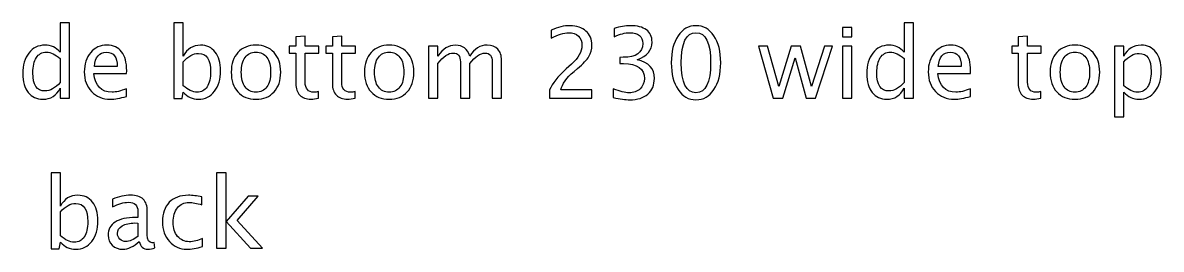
# Model space of a CAD drawing. Header units: centimetres. Extents: x -276 to 74, y -105 to 60.
# Drawn here: x 30.78 to 73.91, y -71.04 to -62.45 of the extents above; entities that cross this region are included whole.
import ezdxf

# ---------------------------------------------------------------- set-up
doc = ezdxf.new("R2010")
doc.units = ezdxf.units.CM
doc.header["$MEASUREMENT"] = 0
doc.layers.add('Layer 1', color=7, linetype='Continuous')

msp = doc.modelspace()

# ---------------------------------------------------------------- linework, layer by layer
at = {"layer": 'Layer 1'}
for points, knots in [([(32.19441, -65.30326), (32.19441, -65.30326), (32.19441, -64.9347), (32.19441, -64.9347), (32.19441, -64.9347), (32.04933, -65.21004), (31.83079, -65.34771), (31.53877, -65.34771), (31.53877, -65.34771), (31.30171, -65.34771), (31.11526, -65.2619), (30.97944, -65.08965), (30.97944, -65.08965), (30.84362, -64.91741), (30.77572, -64.68219), (30.77572, -64.38401), (30.77572, -64.38401), (30.77572, -64.05804), (30.85289, -63.79566), (31.00661, -63.59687), (31.00661, -63.59687), (31.16095, -63.3987), (31.36344, -63.2993), (31.61471, -63.2993), (31.61471, -63.2993), (31.84746, -63.2993), (32.04131, -63.3882), (32.19441, -63.56662), (32.19441, -63.56662), (32.19441, -63.56662), (32.19441, -62.44734), (32.19441, -62.44734), (32.19441, -62.44734), (32.19441, -62.44734), (32.55001, -62.44734), (32.55001, -62.44734), (32.55001, -62.44734), (32.55001, -62.44734), (32.55001, -65.30326), (32.55001, -65.30326), (32.55001, -65.30326), (32.55001, -65.30326), (32.19441, -65.30326), (32.19441, -65.30326)], [0, 0, 0, 0, 0.08333333, 0.08333333, 0.08333333, 0.08333333, 0.16666667, 0.16666667, 0.16666667, 0.16666667, 0.25, 0.25, 0.25, 0.25, 0.33333333, 0.33333333, 0.33333333, 0.33333333, 0.41666667, 0.41666667, 0.41666667, 0.41666667, 0.5, 0.5, 0.5, 0.5, 0.58333333, 0.58333333, 0.58333333, 0.58333333, 0.66666667, 0.66666667, 0.66666667, 0.66666667, 0.75, 0.75, 0.75, 0.75, 0.83333333, 0.83333333, 0.83333333, 0.83333333, 1, 1, 1, 1]), ([(36.49804, -65.32549), (36.49804, -65.32549), (36.49804, -62.44734), (36.49804, -62.44734), (36.49804, -62.44734), (36.49804, -62.44734), (36.85364, -62.44734), (36.85364, -62.44734), (36.85364, -62.44734), (36.85364, -62.44734), (36.85364, -63.71108), (36.85364, -63.71108), (36.85364, -63.71108), (36.99934, -63.43636), (37.2185, -63.2993), (37.51051, -63.2993), (37.51051, -63.2993), (37.74696, -63.2993), (37.93279, -63.38512), (38.06861, -63.55736), (38.06861, -63.55736), (38.20443, -63.72961), (38.27234, -63.96482), (38.27234, -64.26301), (38.27234, -64.26301), (38.27234, -64.58774), (38.19517, -64.85012), (38.04144, -65.04891), (38.04144, -65.04891), (37.88772, -65.24831), (37.68523, -65.34771), (37.43458, -65.34771), (37.43458, -65.34771), (37.20183, -65.34771), (37.00798, -65.25881), (36.85364, -65.08039), (36.85364, -65.08039), (36.85364, -65.08039), (36.81043, -65.32549), (36.81043, -65.32549), (36.81043, -65.32549), (36.81043, -65.32549), (36.49804, -65.32549), (36.49804, -65.32549)], [0, 0, 0, 0, 0.08333333, 0.08333333, 0.08333333, 0.08333333, 0.16666667, 0.16666667, 0.16666667, 0.16666667, 0.25, 0.25, 0.25, 0.25, 0.33333333, 0.33333333, 0.33333333, 0.33333333, 0.41666667, 0.41666667, 0.41666667, 0.41666667, 0.5, 0.5, 0.5, 0.5, 0.58333333, 0.58333333, 0.58333333, 0.58333333, 0.66666667, 0.66666667, 0.66666667, 0.66666667, 0.75, 0.75, 0.75, 0.75, 0.83333333, 0.83333333, 0.83333333, 0.83333333, 1, 1, 1, 1]), ([(64.16758, -65.30326), (64.16758, -65.30326), (64.16758, -64.9347), (64.16758, -64.9347), (64.16758, -64.9347), (64.0225, -65.21004), (63.80396, -65.34771), (63.51194, -65.34771), (63.51194, -65.34771), (63.27488, -65.34771), (63.08843, -65.2619), (62.95261, -65.08965), (62.95261, -65.08965), (62.81679, -64.91741), (62.74889, -64.68219), (62.74889, -64.38401), (62.74889, -64.38401), (62.74889, -64.05804), (62.82606, -63.79566), (62.97978, -63.59687), (62.97978, -63.59687), (63.13412, -63.3987), (63.33661, -63.2993), (63.58788, -63.2993), (63.58788, -63.2993), (63.82063, -63.2993), (64.01448, -63.3882), (64.16758, -63.56662), (64.16758, -63.56662), (64.16758, -63.56662), (64.16758, -62.44734), (64.16758, -62.44734), (64.16758, -62.44734), (64.16758, -62.44734), (64.52318, -62.44734), (64.52318, -62.44734), (64.52318, -62.44734), (64.52318, -62.44734), (64.52318, -65.30326), (64.52318, -65.30326), (64.52318, -65.30326), (64.52318, -65.30326), (64.16758, -65.30326), (64.16758, -65.30326)], [0, 0, 0, 0, 0.08333333, 0.08333333, 0.08333333, 0.08333333, 0.16666667, 0.16666667, 0.16666667, 0.16666667, 0.25, 0.25, 0.25, 0.25, 0.33333333, 0.33333333, 0.33333333, 0.33333333, 0.41666667, 0.41666667, 0.41666667, 0.41666667, 0.5, 0.5, 0.5, 0.5, 0.58333333, 0.58333333, 0.58333333, 0.58333333, 0.66666667, 0.66666667, 0.66666667, 0.66666667, 0.75, 0.75, 0.75, 0.75, 0.83333333, 0.83333333, 0.83333333, 0.83333333, 1, 1, 1, 1]), ([(41.98269, -65.30264), (41.8728, -65.33289), (41.77711, -65.34771), (41.69623, -65.34771), (41.69623, -65.34771), (41.51473, -65.34771), (41.37335, -65.29585), (41.27211, -65.19213), (41.27211, -65.19213), (41.17024, -65.08842), (41.11962, -64.94457), (41.11962, -64.75998), (41.11962, -64.75998), (41.11962, -64.75998), (41.11962, -63.60675), (41.11962, -63.60675), (41.11962, -63.60675), (41.11962, -63.60675), (40.87391, -63.60675), (40.87391, -63.60675), (40.87391, -63.60675), (40.87391, -63.60675), (40.87391, -63.34005), (40.87391, -63.34005), (40.87391, -63.34005), (40.87391, -63.34005), (41.11962, -63.34005), (41.11962, -63.34005), (41.11962, -63.34005), (41.11962, -63.34005), (41.11962, -62.98507), (41.11962, -62.98507), (41.11962, -62.98507), (41.11962, -62.98507), (41.47522, -62.95111), (41.47522, -62.95111), (41.47522, -62.95111), (41.47522, -62.95111), (41.47522, -63.34005), (41.47522, -63.34005), (41.47522, -63.34005), (41.47522, -63.34005), (41.9901, -63.34005), (41.9901, -63.34005), (41.9901, -63.34005), (41.9901, -63.34005), (41.9901, -63.60675), (41.9901, -63.60675), (41.9901, -63.60675), (41.9901, -63.60675), (41.47522, -63.60675), (41.47522, -63.60675), (41.47522, -63.60675), (41.47522, -63.60675), (41.47522, -64.69578), (41.47522, -64.69578), (41.47522, -64.69578), (41.47522, -64.9526), (41.58696, -65.08101), (41.80983, -65.08101), (41.80983, -65.08101), (41.85736, -65.08101), (41.91478, -65.07298), (41.98269, -65.05755), (41.98269, -65.05755), (41.98269, -65.05755), (41.98269, -65.30264), (41.98269, -65.30264)], [0, 0, 0, 0, 0.05555556, 0.05555556, 0.05555556, 0.05555556, 0.11111111, 0.11111111, 0.11111111, 0.11111111, 0.16666667, 0.16666667, 0.16666667, 0.16666667, 0.22222222, 0.22222222, 0.22222222, 0.22222222, 0.27777778, 0.27777778, 0.27777778, 0.27777778, 0.33333333, 0.33333333, 0.33333333, 0.33333333, 0.38888889, 0.38888889, 0.38888889, 0.38888889, 0.44444444, 0.44444444, 0.44444444, 0.44444444, 0.5, 0.5, 0.5, 0.5, 0.55555556, 0.55555556, 0.55555556, 0.55555556, 0.61111111, 0.61111111, 0.61111111, 0.61111111, 0.66666667, 0.66666667, 0.66666667, 0.66666667, 0.72222222, 0.72222222, 0.72222222, 0.72222222, 0.77777778, 0.77777778, 0.77777778, 0.77777778, 0.83333333, 0.83333333, 0.83333333, 0.83333333, 0.88888889, 0.88888889, 0.88888889, 0.88888889, 1, 1, 1, 1]), ([(43.36805, -65.30264), (43.25816, -65.33289), (43.16247, -65.34771), (43.08159, -65.34771), (43.08159, -65.34771), (42.90009, -65.34771), (42.75871, -65.29585), (42.65747, -65.19213), (42.65747, -65.19213), (42.5556, -65.08842), (42.50498, -64.94457), (42.50498, -64.75998), (42.50498, -64.75998), (42.50498, -64.75998), (42.50498, -63.60675), (42.50498, -63.60675), (42.50498, -63.60675), (42.50498, -63.60675), (42.25927, -63.60675), (42.25927, -63.60675), (42.25927, -63.60675), (42.25927, -63.60675), (42.25927, -63.34005), (42.25927, -63.34005), (42.25927, -63.34005), (42.25927, -63.34005), (42.50498, -63.34005), (42.50498, -63.34005), (42.50498, -63.34005), (42.50498, -63.34005), (42.50498, -62.98507), (42.50498, -62.98507), (42.50498, -62.98507), (42.50498, -62.98507), (42.86058, -62.95111), (42.86058, -62.95111), (42.86058, -62.95111), (42.86058, -62.95111), (42.86058, -63.34005), (42.86058, -63.34005), (42.86058, -63.34005), (42.86058, -63.34005), (43.37546, -63.34005), (43.37546, -63.34005), (43.37546, -63.34005), (43.37546, -63.34005), (43.37546, -63.60675), (43.37546, -63.60675), (43.37546, -63.60675), (43.37546, -63.60675), (42.86058, -63.60675), (42.86058, -63.60675), (42.86058, -63.60675), (42.86058, -63.60675), (42.86058, -64.69578), (42.86058, -64.69578), (42.86058, -64.69578), (42.86058, -64.9526), (42.97232, -65.08101), (43.19519, -65.08101), (43.19519, -65.08101), (43.24272, -65.08101), (43.30014, -65.07298), (43.36805, -65.05755), (43.36805, -65.05755), (43.36805, -65.05755), (43.36805, -65.30264), (43.36805, -65.30264)], [0, 0, 0, 0, 0.05555556, 0.05555556, 0.05555556, 0.05555556, 0.11111111, 0.11111111, 0.11111111, 0.11111111, 0.16666667, 0.16666667, 0.16666667, 0.16666667, 0.22222222, 0.22222222, 0.22222222, 0.22222222, 0.27777778, 0.27777778, 0.27777778, 0.27777778, 0.33333333, 0.33333333, 0.33333333, 0.33333333, 0.38888889, 0.38888889, 0.38888889, 0.38888889, 0.44444444, 0.44444444, 0.44444444, 0.44444444, 0.5, 0.5, 0.5, 0.5, 0.55555556, 0.55555556, 0.55555556, 0.55555556, 0.61111111, 0.61111111, 0.61111111, 0.61111111, 0.66666667, 0.66666667, 0.66666667, 0.66666667, 0.72222222, 0.72222222, 0.72222222, 0.72222222, 0.77777778, 0.77777778, 0.77777778, 0.77777778, 0.83333333, 0.83333333, 0.83333333, 0.83333333, 0.88888889, 0.88888889, 0.88888889, 0.88888889, 1, 1, 1, 1]), ([(50.73318, -65.30326), (50.73318, -65.30326), (50.73318, -64.99211), (50.73318, -64.99211), (50.73318, -64.99211), (50.83689, -64.74949), (51.04618, -64.48464), (51.36165, -64.1988), (51.36165, -64.1988), (51.36165, -64.1988), (51.56538, -64.01606), (51.56538, -64.01606), (51.56538, -64.01606), (51.82776, -63.77776), (51.95926, -63.54193), (51.95926, -63.30733), (51.95926, -63.30733), (51.95926, -63.15731), (51.91419, -63.04001), (51.82467, -62.9542), (51.82467, -62.9542), (51.73515, -62.86839), (51.61106, -62.82517), (51.45364, -62.82517), (51.45364, -62.82517), (51.26966, -62.82517), (51.05173, -62.89555), (50.79985, -63.03631), (50.79985, -63.03631), (50.79985, -63.03631), (50.79985, -62.72516), (50.79985, -62.72516), (50.79985, -62.72516), (51.03754, -62.61403), (51.27398, -62.55847), (51.50982, -62.55847), (51.50982, -62.55847), (51.76047, -62.55847), (51.96173, -62.62576), (52.1136, -62.76096), (52.1136, -62.76096), (52.26485, -62.89617), (52.34079, -63.0752), (52.34079, -63.29869), (52.34079, -63.29869), (52.34079, -63.4592), (52.30251, -63.60181), (52.22596, -63.7259), (52.22596, -63.7259), (52.14879, -63.85061), (52.00618, -64.00124), (51.79689, -64.17904), (51.79689, -64.17904), (51.79689, -64.17904), (51.65922, -64.29634), (51.65922, -64.29634), (51.65922, -64.29634), (51.37276, -64.53897), (51.20731, -64.77109), (51.16286, -64.99211), (51.16286, -64.99211), (51.16286, -64.99211), (52.32967, -64.99211), (52.32967, -64.99211), (52.32967, -64.99211), (52.32967, -64.99211), (52.32967, -65.30326), (52.32967, -65.30326), (52.32967, -65.30326), (52.32967, -65.30326), (50.73318, -65.30326), (50.73318, -65.30326)], [0, 0, 0, 0, 0.05263158, 0.05263158, 0.05263158, 0.05263158, 0.10526316, 0.10526316, 0.10526316, 0.10526316, 0.15789474, 0.15789474, 0.15789474, 0.15789474, 0.21052632, 0.21052632, 0.21052632, 0.21052632, 0.26315789, 0.26315789, 0.26315789, 0.26315789, 0.31578947, 0.31578947, 0.31578947, 0.31578947, 0.36842105, 0.36842105, 0.36842105, 0.36842105, 0.42105263, 0.42105263, 0.42105263, 0.42105263, 0.47368421, 0.47368421, 0.47368421, 0.47368421, 0.52631579, 0.52631579, 0.52631579, 0.52631579, 0.57894737, 0.57894737, 0.57894737, 0.57894737, 0.63157895, 0.63157895, 0.63157895, 0.63157895, 0.68421053, 0.68421053, 0.68421053, 0.68421053, 0.73684211, 0.73684211, 0.73684211, 0.73684211, 0.78947368, 0.78947368, 0.78947368, 0.78947368, 0.84210526, 0.84210526, 0.84210526, 0.84210526, 0.89473684, 0.89473684, 0.89473684, 0.89473684, 1, 1, 1, 1]), ([(53.14583, -65.28474), (53.14583, -65.28474), (53.14583, -64.95136), (53.14583, -64.95136), (53.14583, -64.95136), (53.40018, -65.05261), (53.59959, -65.10323), (53.7459, -65.10323), (53.7459, -65.10323), (53.91814, -65.10323), (54.05705, -65.05385), (54.16385, -64.95445), (54.16385, -64.95445), (54.27066, -64.85506), (54.32375, -64.72541), (54.32375, -64.56613), (54.32375, -64.56613), (54.32375, -64.1883), (54.06076, -63.99939), (53.53476, -63.99939), (53.53476, -63.99939), (53.53476, -63.99939), (53.394, -63.99939), (53.394, -63.99939), (53.394, -63.99939), (53.394, -63.99939), (53.394, -63.76047), (53.394, -63.76047), (53.394, -63.76047), (53.394, -63.76047), (53.51871, -63.75862), (53.51871, -63.75862), (53.51871, -63.75862), (54.01322, -63.75862), (54.26078, -63.58453), (54.26078, -63.23572), (54.26078, -63.23572), (54.26078, -62.96222), (54.09656, -62.82517), (53.76874, -62.82517), (53.76874, -62.82517), (53.5928, -62.82517), (53.39771, -62.87579), (53.18287, -62.97704), (53.18287, -62.97704), (53.18287, -62.97704), (53.18287, -62.66589), (53.18287, -62.66589), (53.18287, -62.66589), (53.39339, -62.59428), (53.5965, -62.55847), (53.79159, -62.55847), (53.79159, -62.55847), (54.05705, -62.55847), (54.2614, -62.61156), (54.40339, -62.71775), (54.40339, -62.71775), (54.54538, -62.82332), (54.61638, -62.97704), (54.61638, -63.1783), (54.61638, -63.1783), (54.61638, -63.49254), (54.43055, -63.71664), (54.05829, -63.84999), (54.05829, -63.84999), (54.48982, -63.95062), (54.70528, -64.18707), (54.70528, -64.56057), (54.70528, -64.56057), (54.70528, -64.81246), (54.62194, -65.01063), (54.45587, -65.15448), (54.45587, -65.15448), (54.2898, -65.29832), (54.06137, -65.36994), (53.77121, -65.36994), (53.77121, -65.36994), (53.60576, -65.36994), (53.39771, -65.34154), (53.14583, -65.28474)], [0, 0, 0, 0, 0.04761905, 0.04761905, 0.04761905, 0.04761905, 0.0952381, 0.0952381, 0.0952381, 0.0952381, 0.14285714, 0.14285714, 0.14285714, 0.14285714, 0.19047619, 0.19047619, 0.19047619, 0.19047619, 0.23809524, 0.23809524, 0.23809524, 0.23809524, 0.28571429, 0.28571429, 0.28571429, 0.28571429, 0.33333333, 0.33333333, 0.33333333, 0.33333333, 0.38095238, 0.38095238, 0.38095238, 0.38095238, 0.42857143, 0.42857143, 0.42857143, 0.42857143, 0.47619048, 0.47619048, 0.47619048, 0.47619048, 0.52380952, 0.52380952, 0.52380952, 0.52380952, 0.57142857, 0.57142857, 0.57142857, 0.57142857, 0.61904762, 0.61904762, 0.61904762, 0.61904762, 0.66666667, 0.66666667, 0.66666667, 0.66666667, 0.71428571, 0.71428571, 0.71428571, 0.71428571, 0.76190476, 0.76190476, 0.76190476, 0.76190476, 0.80952381, 0.80952381, 0.80952381, 0.80952381, 0.85714286, 0.85714286, 0.85714286, 0.85714286, 0.9047619, 0.9047619, 0.9047619, 0.9047619, 1, 1, 1, 1]), ([(56.28079, -65.36994), (55.99989, -65.36994), (55.77332, -65.24091), (55.60169, -64.98347), (55.60169, -64.98347), (55.42945, -64.72603), (55.34363, -64.38648), (55.34363, -63.9642), (55.34363, -63.9642), (55.34363, -63.54193), (55.42945, -63.20238), (55.60169, -62.94494), (55.60169, -62.94494), (55.77332, -62.6875), (55.99989, -62.55847), (56.28079, -62.55847), (56.28079, -62.55847), (56.56292, -62.55847), (56.78949, -62.68688), (56.96112, -62.9437), (56.96112, -62.9437), (57.13213, -63.20053), (57.21794, -63.54069), (57.21794, -63.9642), (57.21794, -63.9642), (57.21794, -64.38648), (57.13213, -64.72603), (56.96112, -64.98347), (56.96112, -64.98347), (56.78949, -65.24091), (56.56292, -65.36994), (56.28079, -65.36994)], [0, 0, 0, 0, 0.11111111, 0.11111111, 0.11111111, 0.11111111, 0.22222222, 0.22222222, 0.22222222, 0.22222222, 0.33333333, 0.33333333, 0.33333333, 0.33333333, 0.44444444, 0.44444444, 0.44444444, 0.44444444, 0.55555556, 0.55555556, 0.55555556, 0.55555556, 0.66666667, 0.66666667, 0.66666667, 0.66666667, 0.77777778, 0.77777778, 0.77777778, 0.77777778, 1, 1, 1, 1]), ([(56.28017, -65.10323), (56.6512, -65.10323), (56.83641, -64.72356), (56.83641, -63.9642), (56.83641, -63.9642), (56.83641, -63.20485), (56.6512, -62.82517), (56.28017, -62.82517), (56.28017, -62.82517), (55.91037, -62.82517), (55.72516, -63.20485), (55.72516, -63.9642), (55.72516, -63.9642), (55.72516, -64.72356), (55.91037, -65.10323), (56.28017, -65.10323)], [0, 0, 0, 0, 0.2, 0.2, 0.2, 0.2, 0.4, 0.4, 0.4, 0.4, 0.6, 0.6, 0.6, 0.6, 1, 1, 1, 1]), ([(61.83395, -62.98075), (61.83395, -62.98075), (61.83395, -62.62515), (61.83395, -62.62515), (61.83395, -62.62515), (61.83395, -62.62515), (62.18955, -62.62515), (62.18955, -62.62515), (62.18955, -62.62515), (62.18955, -62.62515), (62.18955, -62.98075), (62.18955, -62.98075), (62.18955, -62.98075), (62.18955, -62.98075), (61.83395, -62.98075), (61.83395, -62.98075)], [0, 0, 0, 0, 0.2, 0.2, 0.2, 0.2, 0.4, 0.4, 0.4, 0.4, 0.6, 0.6, 0.6, 0.6, 1, 1, 1, 1]), ([(69.3491, -65.30264), (69.23921, -65.33289), (69.14352, -65.34771), (69.06264, -65.34771), (69.06264, -65.34771), (68.88114, -65.34771), (68.73976, -65.29585), (68.63852, -65.19213), (68.63852, -65.19213), (68.53665, -65.08842), (68.48603, -64.94457), (68.48603, -64.75998), (68.48603, -64.75998), (68.48603, -64.75998), (68.48603, -63.60675), (68.48603, -63.60675), (68.48603, -63.60675), (68.48603, -63.60675), (68.24032, -63.60675), (68.24032, -63.60675), (68.24032, -63.60675), (68.24032, -63.60675), (68.24032, -63.34005), (68.24032, -63.34005), (68.24032, -63.34005), (68.24032, -63.34005), (68.48603, -63.34005), (68.48603, -63.34005), (68.48603, -63.34005), (68.48603, -63.34005), (68.48603, -62.98507), (68.48603, -62.98507), (68.48603, -62.98507), (68.48603, -62.98507), (68.84163, -62.95111), (68.84163, -62.95111), (68.84163, -62.95111), (68.84163, -62.95111), (68.84163, -63.34005), (68.84163, -63.34005), (68.84163, -63.34005), (68.84163, -63.34005), (69.35651, -63.34005), (69.35651, -63.34005), (69.35651, -63.34005), (69.35651, -63.34005), (69.35651, -63.60675), (69.35651, -63.60675), (69.35651, -63.60675), (69.35651, -63.60675), (68.84163, -63.60675), (68.84163, -63.60675), (68.84163, -63.60675), (68.84163, -63.60675), (68.84163, -64.69578), (68.84163, -64.69578), (68.84163, -64.69578), (68.84163, -64.9526), (68.95337, -65.08101), (69.17624, -65.08101), (69.17624, -65.08101), (69.22377, -65.08101), (69.28119, -65.07298), (69.3491, -65.05755), (69.3491, -65.05755), (69.3491, -65.05755), (69.3491, -65.30264), (69.3491, -65.30264)], [0, 0, 0, 0, 0.05555556, 0.05555556, 0.05555556, 0.05555556, 0.11111111, 0.11111111, 0.11111111, 0.11111111, 0.16666667, 0.16666667, 0.16666667, 0.16666667, 0.22222222, 0.22222222, 0.22222222, 0.22222222, 0.27777778, 0.27777778, 0.27777778, 0.27777778, 0.33333333, 0.33333333, 0.33333333, 0.33333333, 0.38888889, 0.38888889, 0.38888889, 0.38888889, 0.44444444, 0.44444444, 0.44444444, 0.44444444, 0.5, 0.5, 0.5, 0.5, 0.55555556, 0.55555556, 0.55555556, 0.55555556, 0.61111111, 0.61111111, 0.61111111, 0.61111111, 0.66666667, 0.66666667, 0.66666667, 0.66666667, 0.72222222, 0.72222222, 0.72222222, 0.72222222, 0.77777778, 0.77777778, 0.77777778, 0.77777778, 0.83333333, 0.83333333, 0.83333333, 0.83333333, 0.88888889, 0.88888889, 0.88888889, 0.88888889, 1, 1, 1, 1]), ([(34.70337, -65.24029), (34.46445, -65.3119), (34.26011, -65.34771), (34.08971, -65.34771), (34.08971, -65.34771), (33.79894, -65.34771), (33.56249, -65.2514), (33.38037, -65.0594), (33.38037, -65.0594), (33.19824, -64.8674), (33.10688, -64.61861), (33.10688, -64.31239), (33.10688, -64.31239), (33.10688, -64.01544), (33.18713, -63.77159), (33.34826, -63.58082), (33.34826, -63.58082), (33.50939, -63.39067), (33.71559, -63.2956), (33.96686, -63.2956), (33.96686, -63.2956), (34.20454, -63.2956), (34.38852, -63.38018), (34.51816, -63.54934), (34.51816, -63.54934), (34.64781, -63.71849), (34.71263, -63.95803), (34.71263, -64.26856), (34.71263, -64.26856), (34.71263, -64.26856), (34.71078, -64.37722), (34.71078, -64.37722), (34.71078, -64.37722), (34.71078, -64.37722), (33.46988, -64.37722), (33.46988, -64.37722), (33.46988, -64.37722), (33.52174, -64.84641), (33.75078, -65.08101), (34.15639, -65.08101), (34.15639, -65.08101), (34.30517, -65.08101), (34.4873, -65.03903), (34.70337, -64.95507), (34.70337, -64.95507), (34.70337, -64.95507), (34.70337, -65.24029), (34.70337, -65.24029)], [0, 0, 0, 0, 0.07692308, 0.07692308, 0.07692308, 0.07692308, 0.15384615, 0.15384615, 0.15384615, 0.15384615, 0.23076923, 0.23076923, 0.23076923, 0.23076923, 0.30769231, 0.30769231, 0.30769231, 0.30769231, 0.38461538, 0.38461538, 0.38461538, 0.38461538, 0.46153846, 0.46153846, 0.46153846, 0.46153846, 0.53846154, 0.53846154, 0.53846154, 0.53846154, 0.61538462, 0.61538462, 0.61538462, 0.61538462, 0.69230769, 0.69230769, 0.69230769, 0.69230769, 0.76923077, 0.76923077, 0.76923077, 0.76923077, 0.84615385, 0.84615385, 0.84615385, 0.84615385, 1, 1, 1, 1]), ([(39.61078, -65.34771), (39.32247, -65.34771), (39.09405, -65.25572), (38.92613, -65.07175), (38.92613, -65.07175), (38.75759, -64.88778), (38.67363, -64.63774), (38.67363, -64.32227), (38.67363, -64.32227), (38.67363, -64.00742), (38.75759, -63.758), (38.92613, -63.57465), (38.92613, -63.57465), (39.09405, -63.39129), (39.32247, -63.2993), (39.61078, -63.2993), (39.61078, -63.2993), (39.89909, -63.2993), (40.12751, -63.39129), (40.29543, -63.57465), (40.29543, -63.57465), (40.46397, -63.758), (40.54794, -64.00742), (40.54794, -64.32227), (40.54794, -64.32227), (40.54794, -64.63774), (40.46397, -64.88778), (40.29543, -65.07175), (40.29543, -65.07175), (40.12751, -65.25572), (39.89909, -65.34771), (39.61078, -65.34771)], [0, 0, 0, 0, 0.11111111, 0.11111111, 0.11111111, 0.11111111, 0.22222222, 0.22222222, 0.22222222, 0.22222222, 0.33333333, 0.33333333, 0.33333333, 0.33333333, 0.44444444, 0.44444444, 0.44444444, 0.44444444, 0.55555556, 0.55555556, 0.55555556, 0.55555556, 0.66666667, 0.66666667, 0.66666667, 0.66666667, 0.77777778, 0.77777778, 0.77777778, 0.77777778, 1, 1, 1, 1]), ([(44.6571, -65.34771), (44.36879, -65.34771), (44.14037, -65.25572), (43.97245, -65.07175), (43.97245, -65.07175), (43.80391, -64.88778), (43.71995, -64.63774), (43.71995, -64.32227), (43.71995, -64.32227), (43.71995, -64.00742), (43.80391, -63.758), (43.97245, -63.57465), (43.97245, -63.57465), (44.14037, -63.39129), (44.36879, -63.2993), (44.6571, -63.2993), (44.6571, -63.2993), (44.94541, -63.2993), (45.17383, -63.39129), (45.34175, -63.57465), (45.34175, -63.57465), (45.51029, -63.758), (45.59426, -64.00742), (45.59426, -64.32227), (45.59426, -64.32227), (45.59426, -64.63774), (45.51029, -64.88778), (45.34175, -65.07175), (45.34175, -65.07175), (45.17383, -65.25572), (44.94541, -65.34771), (44.6571, -65.34771)], [0, 0, 0, 0, 0.11111111, 0.11111111, 0.11111111, 0.11111111, 0.22222222, 0.22222222, 0.22222222, 0.22222222, 0.33333333, 0.33333333, 0.33333333, 0.33333333, 0.44444444, 0.44444444, 0.44444444, 0.44444444, 0.55555556, 0.55555556, 0.55555556, 0.55555556, 0.66666667, 0.66666667, 0.66666667, 0.66666667, 0.77777778, 0.77777778, 0.77777778, 0.77777778, 1, 1, 1, 1]), ([(46.15112, -65.30326), (46.15112, -65.30326), (46.15112, -63.34005), (46.15112, -63.34005), (46.15112, -63.34005), (46.15112, -63.34005), (46.50672, -63.34005), (46.50672, -63.34005), (46.50672, -63.34005), (46.50672, -63.34005), (46.50672, -63.71108), (46.50672, -63.71108), (46.50672, -63.71108), (46.6802, -63.43636), (46.90245, -63.2993), (47.17471, -63.2993), (47.17471, -63.2993), (47.43708, -63.2993), (47.6155, -63.43636), (47.71058, -63.71108), (47.71058, -63.71108), (47.87912, -63.43389), (48.0989, -63.2956), (48.36868, -63.2956), (48.36868, -63.2956), (48.54093, -63.2956), (48.67489, -63.34622), (48.77059, -63.44809), (48.77059, -63.44809), (48.86628, -63.54995), (48.91443, -63.69256), (48.91443, -63.87592), (48.91443, -63.87592), (48.91443, -63.87592), (48.91443, -65.30326), (48.91443, -65.30326), (48.91443, -65.30326), (48.91443, -65.30326), (48.55883, -65.30326), (48.55883, -65.30326), (48.55883, -65.30326), (48.55883, -65.30326), (48.55883, -63.93457), (48.55883, -63.93457), (48.55883, -63.93457), (48.55883, -63.71108), (48.46993, -63.59934), (48.29213, -63.59934), (48.29213, -63.59934), (48.10754, -63.59934), (47.91369, -63.72961), (47.71058, -63.99075), (47.71058, -63.99075), (47.71058, -63.99075), (47.71058, -65.30326), (47.71058, -65.30326), (47.71058, -65.30326), (47.71058, -65.30326), (47.35498, -65.30326), (47.35498, -65.30326), (47.35498, -65.30326), (47.35498, -65.30326), (47.35498, -63.93333), (47.35498, -63.93333), (47.35498, -63.93333), (47.35498, -63.708), (47.26484, -63.59564), (47.08395, -63.59564), (47.08395, -63.59564), (46.9043, -63.59564), (46.71168, -63.72652), (46.50672, -63.9889), (46.50672, -63.9889), (46.50672, -63.9889), (46.50672, -65.30326), (46.50672, -65.30326), (46.50672, -65.30326), (46.50672, -65.30326), (46.15112, -65.30326), (46.15112, -65.30326)], [0, 0, 0, 0, 0.04761905, 0.04761905, 0.04761905, 0.04761905, 0.0952381, 0.0952381, 0.0952381, 0.0952381, 0.14285714, 0.14285714, 0.14285714, 0.14285714, 0.19047619, 0.19047619, 0.19047619, 0.19047619, 0.23809524, 0.23809524, 0.23809524, 0.23809524, 0.28571429, 0.28571429, 0.28571429, 0.28571429, 0.33333333, 0.33333333, 0.33333333, 0.33333333, 0.38095238, 0.38095238, 0.38095238, 0.38095238, 0.42857143, 0.42857143, 0.42857143, 0.42857143, 0.47619048, 0.47619048, 0.47619048, 0.47619048, 0.52380952, 0.52380952, 0.52380952, 0.52380952, 0.57142857, 0.57142857, 0.57142857, 0.57142857, 0.61904762, 0.61904762, 0.61904762, 0.61904762, 0.66666667, 0.66666667, 0.66666667, 0.66666667, 0.71428571, 0.71428571, 0.71428571, 0.71428571, 0.76190476, 0.76190476, 0.76190476, 0.76190476, 0.80952381, 0.80952381, 0.80952381, 0.80952381, 0.85714286, 0.85714286, 0.85714286, 0.85714286, 0.9047619, 0.9047619, 0.9047619, 0.9047619, 1, 1, 1, 1]), ([(59.20955, -65.30326), (59.20955, -65.30326), (58.64652, -63.34005), (58.64652, -63.34005), (58.64652, -63.34005), (58.64652, -63.34005), (58.99347, -63.34005), (58.99347, -63.34005), (58.99347, -63.34005), (58.99347, -63.34005), (59.42501, -64.86432), (59.42501, -64.86432), (59.42501, -64.86432), (59.42501, -64.86432), (59.8905, -63.34005), (59.8905, -63.34005), (59.8905, -63.34005), (59.8905, -63.34005), (60.2461, -63.34005), (60.2461, -63.34005), (60.2461, -63.34005), (60.2461, -63.34005), (60.65541, -64.86185), (60.65541, -64.86185), (60.65541, -64.86185), (60.65541, -64.86185), (61.15053, -63.34005), (61.15053, -63.34005), (61.15053, -63.34005), (61.15053, -63.34005), (61.45428, -63.34005), (61.45428, -63.34005), (61.45428, -63.34005), (61.45428, -63.34005), (60.81345, -65.30326), (60.81345, -65.30326), (60.81345, -65.30326), (60.81345, -65.30326), (60.45785, -65.30326), (60.45785, -65.30326), (60.45785, -65.30326), (60.45785, -65.30326), (60.03681, -63.7722), (60.03681, -63.7722), (60.03681, -63.7722), (60.03681, -63.7722), (59.56515, -65.30326), (59.56515, -65.30326), (59.56515, -65.30326), (59.56515, -65.30326), (59.20955, -65.30326), (59.20955, -65.30326)], [0, 0, 0, 0, 0.07142857, 0.07142857, 0.07142857, 0.07142857, 0.14285714, 0.14285714, 0.14285714, 0.14285714, 0.21428571, 0.21428571, 0.21428571, 0.21428571, 0.28571429, 0.28571429, 0.28571429, 0.28571429, 0.35714286, 0.35714286, 0.35714286, 0.35714286, 0.42857143, 0.42857143, 0.42857143, 0.42857143, 0.5, 0.5, 0.5, 0.5, 0.57142857, 0.57142857, 0.57142857, 0.57142857, 0.64285714, 0.64285714, 0.64285714, 0.64285714, 0.71428571, 0.71428571, 0.71428571, 0.71428571, 0.78571429, 0.78571429, 0.78571429, 0.78571429, 0.85714286, 0.85714286, 0.85714286, 0.85714286, 1, 1, 1, 1]), ([(61.83395, -65.30326), (61.83395, -65.30326), (61.83395, -63.34005), (61.83395, -63.34005), (61.83395, -63.34005), (61.83395, -63.34005), (62.18955, -63.34005), (62.18955, -63.34005), (62.18955, -63.34005), (62.18955, -63.34005), (62.18955, -65.30326), (62.18955, -65.30326), (62.18955, -65.30326), (62.18955, -65.30326), (61.83395, -65.30326), (61.83395, -65.30326)], [0, 0, 0, 0, 0.2, 0.2, 0.2, 0.2, 0.4, 0.4, 0.4, 0.4, 0.6, 0.6, 0.6, 0.6, 1, 1, 1, 1]), ([(66.67654, -65.24029), (66.43762, -65.3119), (66.23328, -65.34771), (66.06288, -65.34771), (66.06288, -65.34771), (65.77211, -65.34771), (65.53566, -65.2514), (65.35354, -65.0594), (65.35354, -65.0594), (65.17141, -64.8674), (65.08005, -64.61861), (65.08005, -64.31239), (65.08005, -64.31239), (65.08005, -64.01544), (65.1603, -63.77159), (65.32143, -63.58082), (65.32143, -63.58082), (65.48256, -63.39067), (65.68876, -63.2956), (65.94003, -63.2956), (65.94003, -63.2956), (66.17771, -63.2956), (66.36169, -63.38018), (66.49133, -63.54934), (66.49133, -63.54934), (66.62098, -63.71849), (66.6858, -63.95803), (66.6858, -64.26856), (66.6858, -64.26856), (66.6858, -64.26856), (66.68395, -64.37722), (66.68395, -64.37722), (66.68395, -64.37722), (66.68395, -64.37722), (65.44305, -64.37722), (65.44305, -64.37722), (65.44305, -64.37722), (65.49491, -64.84641), (65.72395, -65.08101), (66.12956, -65.08101), (66.12956, -65.08101), (66.27834, -65.08101), (66.46047, -65.03903), (66.67654, -64.95507), (66.67654, -64.95507), (66.67654, -64.95507), (66.67654, -65.24029), (66.67654, -65.24029)], [0, 0, 0, 0, 0.07692308, 0.07692308, 0.07692308, 0.07692308, 0.15384615, 0.15384615, 0.15384615, 0.15384615, 0.23076923, 0.23076923, 0.23076923, 0.23076923, 0.30769231, 0.30769231, 0.30769231, 0.30769231, 0.38461538, 0.38461538, 0.38461538, 0.38461538, 0.46153846, 0.46153846, 0.46153846, 0.46153846, 0.53846154, 0.53846154, 0.53846154, 0.53846154, 0.61538462, 0.61538462, 0.61538462, 0.61538462, 0.69230769, 0.69230769, 0.69230769, 0.69230769, 0.76923077, 0.76923077, 0.76923077, 0.76923077, 0.84615385, 0.84615385, 0.84615385, 0.84615385, 1, 1, 1, 1]), ([(70.63815, -65.34771), (70.34984, -65.34771), (70.12142, -65.25572), (69.9535, -65.07175), (69.9535, -65.07175), (69.78496, -64.88778), (69.701, -64.63774), (69.701, -64.32227), (69.701, -64.32227), (69.701, -64.00742), (69.78496, -63.758), (69.9535, -63.57465), (69.9535, -63.57465), (70.12142, -63.39129), (70.34984, -63.2993), (70.63815, -63.2993), (70.63815, -63.2993), (70.92646, -63.2993), (71.15488, -63.39129), (71.3228, -63.57465), (71.3228, -63.57465), (71.49134, -63.758), (71.57531, -64.00742), (71.57531, -64.32227), (71.57531, -64.32227), (71.57531, -64.63774), (71.49134, -64.88778), (71.3228, -65.07175), (71.3228, -65.07175), (71.15488, -65.25572), (70.92646, -65.34771), (70.63815, -65.34771)], [0, 0, 0, 0, 0.11111111, 0.11111111, 0.11111111, 0.11111111, 0.22222222, 0.22222222, 0.22222222, 0.22222222, 0.33333333, 0.33333333, 0.33333333, 0.33333333, 0.44444444, 0.44444444, 0.44444444, 0.44444444, 0.55555556, 0.55555556, 0.55555556, 0.55555556, 0.66666667, 0.66666667, 0.66666667, 0.66666667, 0.77777778, 0.77777778, 0.77777778, 0.77777778, 1, 1, 1, 1]), ([(72.13217, -66.01816), (72.13217, -66.01816), (72.13217, -63.34005), (72.13217, -63.34005), (72.13217, -63.34005), (72.13217, -63.34005), (72.48777, -63.34005), (72.48777, -63.34005), (72.48777, -63.34005), (72.48777, -63.34005), (72.48777, -63.71108), (72.48777, -63.71108), (72.48777, -63.71108), (72.63347, -63.43636), (72.85263, -63.2993), (73.14464, -63.2993), (73.14464, -63.2993), (73.38109, -63.2993), (73.56692, -63.38512), (73.70274, -63.55736), (73.70274, -63.55736), (73.83856, -63.72961), (73.90647, -63.96482), (73.90647, -64.26301), (73.90647, -64.26301), (73.90647, -64.58774), (73.8293, -64.85012), (73.67557, -65.04891), (73.67557, -65.04891), (73.52185, -65.24831), (73.31936, -65.34771), (73.06871, -65.34771), (73.06871, -65.34771), (72.83596, -65.34771), (72.64211, -65.25881), (72.48777, -65.08039), (72.48777, -65.08039), (72.48777, -65.08039), (72.48777, -66.01816), (72.48777, -66.01816), (72.48777, -66.01816), (72.48777, -66.01816), (72.13217, -66.01816), (72.13217, -66.01816)], [0, 0, 0, 0, 0.08333333, 0.08333333, 0.08333333, 0.08333333, 0.16666667, 0.16666667, 0.16666667, 0.16666667, 0.25, 0.25, 0.25, 0.25, 0.33333333, 0.33333333, 0.33333333, 0.33333333, 0.41666667, 0.41666667, 0.41666667, 0.41666667, 0.5, 0.5, 0.5, 0.5, 0.58333333, 0.58333333, 0.58333333, 0.58333333, 0.66666667, 0.66666667, 0.66666667, 0.66666667, 0.75, 0.75, 0.75, 0.75, 0.83333333, 0.83333333, 0.83333333, 0.83333333, 1, 1, 1, 1]), ([(32.19441, -63.80986), (32.00982, -63.6475), (31.83511, -63.566), (31.66965, -63.566), (31.66965, -63.566), (31.50667, -63.566), (31.38073, -63.63391), (31.29121, -63.77035), (31.29121, -63.77035), (31.20169, -63.90617), (31.15724, -64.09879), (31.15724, -64.3482), (31.15724, -64.3482), (31.15724, -64.8069), (31.30912, -65.03656), (31.61347, -65.03656), (31.61347, -65.03656), (31.81103, -65.03656), (32.00488, -64.92852), (32.19441, -64.71306), (32.19441, -64.71306), (32.19441, -64.71306), (32.19441, -63.80986), (32.19441, -63.80986)], [0, 0, 0, 0, 0.14285714, 0.14285714, 0.14285714, 0.14285714, 0.28571429, 0.28571429, 0.28571429, 0.28571429, 0.42857143, 0.42857143, 0.42857143, 0.42857143, 0.57142857, 0.57142857, 0.57142857, 0.57142857, 0.71428571, 0.71428571, 0.71428571, 0.71428571, 1, 1, 1, 1]), ([(33.4884, -64.11052), (33.4884, -64.11052), (34.35518, -64.11052), (34.35518, -64.11052), (34.35518, -64.11052), (34.35518, -63.74504), (34.21874, -63.5623), (33.94649, -63.5623), (33.94649, -63.5623), (33.67238, -63.5623), (33.51989, -63.74504), (33.4884, -64.11052)], [0, 0, 0, 0, 0.25, 0.25, 0.25, 0.25, 0.5, 0.5, 0.5, 0.5, 1, 1, 1, 1]), ([(36.85364, -64.8353), (37.037, -64.9989), (37.21171, -65.08101), (37.37778, -65.08101), (37.37778, -65.08101), (37.54138, -65.08101), (37.66794, -65.01248), (37.75684, -64.87605), (37.75684, -64.87605), (37.84636, -64.73961), (37.89081, -64.54761), (37.89081, -64.29943), (37.89081, -64.29943), (37.89081, -63.84011), (37.73894, -63.61045), (37.4352, -63.61045), (37.4352, -63.61045), (37.2364, -63.61045), (37.04255, -63.71788), (36.85364, -63.93333), (36.85364, -63.93333), (36.85364, -63.93333), (36.85364, -64.8353), (36.85364, -64.8353)], [0, 0, 0, 0, 0.14285714, 0.14285714, 0.14285714, 0.14285714, 0.28571429, 0.28571429, 0.28571429, 0.28571429, 0.42857143, 0.42857143, 0.42857143, 0.42857143, 0.57142857, 0.57142857, 0.57142857, 0.57142857, 0.71428571, 0.71428571, 0.71428571, 0.71428571, 1, 1, 1, 1]), ([(39.61016, -65.08101), (39.78611, -65.08101), (39.92317, -65.01495), (40.02071, -64.88222), (40.02071, -64.88222), (40.11763, -64.7501), (40.16641, -64.56304), (40.16641, -64.32227), (40.16641, -64.32227), (40.16641, -64.08212), (40.11763, -63.89568), (40.02071, -63.76356), (40.02071, -63.76356), (39.92317, -63.63206), (39.78611, -63.566), (39.61016, -63.566), (39.61016, -63.566), (39.4336, -63.566), (39.29654, -63.63206), (39.20023, -63.76356), (39.20023, -63.76356), (39.10331, -63.89568), (39.05515, -64.08212), (39.05515, -64.32227), (39.05515, -64.32227), (39.05515, -64.56304), (39.10331, -64.7501), (39.20023, -64.88222), (39.20023, -64.88222), (39.29654, -65.01495), (39.4336, -65.08101), (39.61016, -65.08101)], [0, 0, 0, 0, 0.11111111, 0.11111111, 0.11111111, 0.11111111, 0.22222222, 0.22222222, 0.22222222, 0.22222222, 0.33333333, 0.33333333, 0.33333333, 0.33333333, 0.44444444, 0.44444444, 0.44444444, 0.44444444, 0.55555556, 0.55555556, 0.55555556, 0.55555556, 0.66666667, 0.66666667, 0.66666667, 0.66666667, 0.77777778, 0.77777778, 0.77777778, 0.77777778, 1, 1, 1, 1]), ([(44.65648, -65.08101), (44.83243, -65.08101), (44.96949, -65.01495), (45.06703, -64.88222), (45.06703, -64.88222), (45.16395, -64.7501), (45.21273, -64.56304), (45.21273, -64.32227), (45.21273, -64.32227), (45.21273, -64.08212), (45.16395, -63.89568), (45.06703, -63.76356), (45.06703, -63.76356), (44.96949, -63.63206), (44.83243, -63.566), (44.65648, -63.566), (44.65648, -63.566), (44.47992, -63.566), (44.34286, -63.63206), (44.24655, -63.76356), (44.24655, -63.76356), (44.14963, -63.89568), (44.10147, -64.08212), (44.10147, -64.32227), (44.10147, -64.32227), (44.10147, -64.56304), (44.14963, -64.7501), (44.24655, -64.88222), (44.24655, -64.88222), (44.34286, -65.01495), (44.47992, -65.08101), (44.65648, -65.08101)], [0, 0, 0, 0, 0.11111111, 0.11111111, 0.11111111, 0.11111111, 0.22222222, 0.22222222, 0.22222222, 0.22222222, 0.33333333, 0.33333333, 0.33333333, 0.33333333, 0.44444444, 0.44444444, 0.44444444, 0.44444444, 0.55555556, 0.55555556, 0.55555556, 0.55555556, 0.66666667, 0.66666667, 0.66666667, 0.66666667, 0.77777778, 0.77777778, 0.77777778, 0.77777778, 1, 1, 1, 1]), ([(64.16758, -63.80986), (63.98299, -63.6475), (63.80828, -63.566), (63.64282, -63.566), (63.64282, -63.566), (63.47984, -63.566), (63.3539, -63.63391), (63.26438, -63.77035), (63.26438, -63.77035), (63.17486, -63.90617), (63.13041, -64.09879), (63.13041, -64.3482), (63.13041, -64.3482), (63.13041, -64.8069), (63.28229, -65.03656), (63.58664, -65.03656), (63.58664, -65.03656), (63.7842, -65.03656), (63.97805, -64.92852), (64.16758, -64.71306), (64.16758, -64.71306), (64.16758, -64.71306), (64.16758, -63.80986), (64.16758, -63.80986)], [0, 0, 0, 0, 0.14285714, 0.14285714, 0.14285714, 0.14285714, 0.28571429, 0.28571429, 0.28571429, 0.28571429, 0.42857143, 0.42857143, 0.42857143, 0.42857143, 0.57142857, 0.57142857, 0.57142857, 0.57142857, 0.71428571, 0.71428571, 0.71428571, 0.71428571, 1, 1, 1, 1]), ([(65.46157, -64.11052), (65.46157, -64.11052), (66.32835, -64.11052), (66.32835, -64.11052), (66.32835, -64.11052), (66.32835, -63.74504), (66.19191, -63.5623), (65.91966, -63.5623), (65.91966, -63.5623), (65.64555, -63.5623), (65.49306, -63.74504), (65.46157, -64.11052)], [0, 0, 0, 0, 0.25, 0.25, 0.25, 0.25, 0.5, 0.5, 0.5, 0.5, 1, 1, 1, 1]), ([(70.63753, -65.08101), (70.81348, -65.08101), (70.95054, -65.01495), (71.04808, -64.88222), (71.04808, -64.88222), (71.145, -64.7501), (71.19378, -64.56304), (71.19378, -64.32227), (71.19378, -64.32227), (71.19378, -64.08212), (71.145, -63.89568), (71.04808, -63.76356), (71.04808, -63.76356), (70.95054, -63.63206), (70.81348, -63.566), (70.63753, -63.566), (70.63753, -63.566), (70.46097, -63.566), (70.32391, -63.63206), (70.2276, -63.76356), (70.2276, -63.76356), (70.13068, -63.89568), (70.08252, -64.08212), (70.08252, -64.32227), (70.08252, -64.32227), (70.08252, -64.56304), (70.13068, -64.7501), (70.2276, -64.88222), (70.2276, -64.88222), (70.32391, -65.01495), (70.46097, -65.08101), (70.63753, -65.08101)], [0, 0, 0, 0, 0.11111111, 0.11111111, 0.11111111, 0.11111111, 0.22222222, 0.22222222, 0.22222222, 0.22222222, 0.33333333, 0.33333333, 0.33333333, 0.33333333, 0.44444444, 0.44444444, 0.44444444, 0.44444444, 0.55555556, 0.55555556, 0.55555556, 0.55555556, 0.66666667, 0.66666667, 0.66666667, 0.66666667, 0.77777778, 0.77777778, 0.77777778, 0.77777778, 1, 1, 1, 1]), ([(72.48777, -64.8353), (72.67113, -64.9989), (72.84584, -65.08101), (73.01191, -65.08101), (73.01191, -65.08101), (73.17551, -65.08101), (73.30207, -65.01248), (73.39097, -64.87605), (73.39097, -64.87605), (73.48049, -64.73961), (73.52494, -64.54761), (73.52494, -64.29943), (73.52494, -64.29943), (73.52494, -63.84011), (73.37307, -63.61045), (73.06933, -63.61045), (73.06933, -63.61045), (72.87053, -63.61045), (72.67668, -63.71788), (72.48777, -63.93333), (72.48777, -63.93333), (72.48777, -63.93333), (72.48777, -64.8353), (72.48777, -64.8353)], [0, 0, 0, 0, 0.14285714, 0.14285714, 0.14285714, 0.14285714, 0.28571429, 0.28571429, 0.28571429, 0.28571429, 0.42857143, 0.42857143, 0.42857143, 0.42857143, 0.57142857, 0.57142857, 0.57142857, 0.57142857, 0.71428571, 0.71428571, 0.71428571, 0.71428571, 1, 1, 1, 1]), ([(31.84684, -71.01756), (31.84684, -71.01756), (31.84684, -68.13941), (31.84684, -68.13941), (31.84684, -68.13941), (31.84684, -68.13941), (32.20244, -68.13941), (32.20244, -68.13941), (32.20244, -68.13941), (32.20244, -68.13941), (32.20244, -69.40315), (32.20244, -69.40315), (32.20244, -69.40315), (32.34814, -69.12843), (32.5673, -68.99137), (32.85931, -68.99137), (32.85931, -68.99137), (33.09576, -68.99137), (33.28159, -69.07719), (33.41741, -69.24943), (33.41741, -69.24943), (33.55323, -69.42168), (33.62114, -69.65689), (33.62114, -69.95508), (33.62114, -69.95508), (33.62114, -70.27981), (33.54397, -70.54219), (33.39024, -70.74098), (33.39024, -70.74098), (33.23652, -70.94038), (33.03403, -71.03978), (32.78338, -71.03978), (32.78338, -71.03978), (32.55063, -71.03978), (32.35678, -70.95088), (32.20244, -70.77246), (32.20244, -70.77246), (32.20244, -70.77246), (32.15923, -71.01756), (32.15923, -71.01756), (32.15923, -71.01756), (32.15923, -71.01756), (31.84684, -71.01756), (31.84684, -71.01756)], [0, 0, 0, 0, 0.08333333, 0.08333333, 0.08333333, 0.08333333, 0.16666667, 0.16666667, 0.16666667, 0.16666667, 0.25, 0.25, 0.25, 0.25, 0.33333333, 0.33333333, 0.33333333, 0.33333333, 0.41666667, 0.41666667, 0.41666667, 0.41666667, 0.5, 0.5, 0.5, 0.5, 0.58333333, 0.58333333, 0.58333333, 0.58333333, 0.66666667, 0.66666667, 0.66666667, 0.66666667, 0.75, 0.75, 0.75, 0.75, 0.83333333, 0.83333333, 0.83333333, 0.83333333, 1, 1, 1, 1]), ([(38.12047, -70.99533), (38.12047, -70.99533), (38.12047, -68.13941), (38.12047, -68.13941), (38.12047, -68.13941), (38.12047, -68.13941), (38.47607, -68.13941), (38.47607, -68.13941), (38.47607, -68.13941), (38.47607, -68.13941), (38.47607, -69.98471), (38.47607, -69.98471), (38.47607, -69.98471), (38.47607, -69.98471), (39.30951, -69.03212), (39.30951, -69.03212), (39.30951, -69.03212), (39.30951, -69.03212), (39.69351, -69.03212), (39.69351, -69.03212), (39.69351, -69.03212), (39.69351, -69.03212), (38.89711, -69.94828), (38.89711, -69.94828), (38.89711, -69.94828), (38.89711, -69.94828), (39.8602, -70.99533), (39.8602, -70.99533), (39.8602, -70.99533), (39.8602, -70.99533), (39.40211, -70.99533), (39.40211, -70.99533), (39.40211, -70.99533), (39.40211, -70.99533), (38.47607, -69.98841), (38.47607, -69.98841), (38.47607, -69.98841), (38.47607, -69.98841), (38.47607, -70.99533), (38.47607, -70.99533), (38.47607, -70.99533), (38.47607, -70.99533), (38.12047, -70.99533), (38.12047, -70.99533)], [0, 0, 0, 0, 0.08333333, 0.08333333, 0.08333333, 0.08333333, 0.16666667, 0.16666667, 0.16666667, 0.16666667, 0.25, 0.25, 0.25, 0.25, 0.33333333, 0.33333333, 0.33333333, 0.33333333, 0.41666667, 0.41666667, 0.41666667, 0.41666667, 0.5, 0.5, 0.5, 0.5, 0.58333333, 0.58333333, 0.58333333, 0.58333333, 0.66666667, 0.66666667, 0.66666667, 0.66666667, 0.75, 0.75, 0.75, 0.75, 0.83333333, 0.83333333, 0.83333333, 0.83333333, 1, 1, 1, 1]), ([(35.18986, -70.7453), (34.97625, -70.94162), (34.77067, -71.03978), (34.57311, -71.03978), (34.57311, -71.03978), (34.41075, -71.03978), (34.27554, -70.98916), (34.16874, -70.88729), (34.16874, -70.88729), (34.06132, -70.78543), (34.00761, -70.65702), (34.00761, -70.50206), (34.00761, -70.50206), (34.00761, -70.28783), (34.09774, -70.123), (34.27801, -70.00817), (34.27801, -70.00817), (34.45828, -69.89334), (34.71696, -69.83592), (35.05404, -69.83592), (35.05404, -69.83592), (35.05404, -69.83592), (35.13738, -69.83592), (35.13738, -69.83592), (35.13738, -69.83592), (35.13738, -69.83592), (35.13738, -69.59948), (35.13738, -69.59948), (35.13738, -69.59948), (35.13738, -69.37167), (35.01885, -69.25807), (34.78116, -69.25807), (34.78116, -69.25807), (34.59719, -69.25807), (34.39593, -69.31611), (34.178, -69.43217), (34.178, -69.43217), (34.178, -69.43217), (34.178, -69.13954), (34.178, -69.13954), (34.178, -69.13954), (34.41754, -69.04076), (34.64349, -68.99137), (34.85525, -68.99137), (34.85525, -68.99137), (35.07317, -68.99137), (35.23431, -69.04076), (35.33741, -69.14016), (35.33741, -69.14016), (35.44112, -69.23955), (35.49298, -69.39266), (35.49298, -69.59948), (35.49298, -69.59948), (35.49298, -69.59948), (35.49298, -70.48662), (35.49298, -70.48662), (35.49298, -70.48662), (35.49298, -70.68974), (35.55533, -70.7916), (35.68066, -70.7916), (35.68066, -70.7916), (35.69609, -70.7916), (35.71894, -70.78913), (35.74919, -70.78419), (35.74919, -70.78419), (35.74919, -70.78419), (35.7745, -70.98175), (35.7745, -70.98175), (35.7745, -70.98175), (35.69362, -71.02064), (35.60472, -71.03978), (35.50718, -71.03978), (35.50718, -71.03978), (35.34111, -71.03978), (35.23554, -70.94162), (35.18986, -70.7453)], [0, 0, 0, 0, 0.05, 0.05, 0.05, 0.05, 0.1, 0.1, 0.1, 0.1, 0.15, 0.15, 0.15, 0.15, 0.2, 0.2, 0.2, 0.2, 0.25, 0.25, 0.25, 0.25, 0.3, 0.3, 0.3, 0.3, 0.35, 0.35, 0.35, 0.35, 0.4, 0.4, 0.4, 0.4, 0.45, 0.45, 0.45, 0.45, 0.5, 0.5, 0.5, 0.5, 0.55, 0.55, 0.55, 0.55, 0.6, 0.6, 0.6, 0.6, 0.65, 0.65, 0.65, 0.65, 0.7, 0.7, 0.7, 0.7, 0.75, 0.75, 0.75, 0.75, 0.8, 0.8, 0.8, 0.8, 0.85, 0.85, 0.85, 0.85, 0.9, 0.9, 0.9, 0.9, 1, 1, 1, 1]), ([(37.58645, -70.93606), (37.35618, -71.00521), (37.15739, -71.03978), (36.99008, -71.03978), (36.99008, -71.03978), (36.72462, -71.03978), (36.50484, -70.94162), (36.33012, -70.74592), (36.33012, -70.74592), (36.15541, -70.54959), (36.06775, -70.30203), (36.06775, -70.00385), (36.06775, -70.00385), (36.06775, -69.68529), (36.15418, -69.43649), (36.32704, -69.25869), (36.32704, -69.25869), (36.4999, -69.08027), (36.74129, -68.99137), (37.0512, -68.99137), (37.0512, -68.99137), (37.20369, -68.99137), (37.37532, -69.01236), (37.56423, -69.05434), (37.56423, -69.05434), (37.56423, -69.05434), (37.56423, -69.35438), (37.56423, -69.35438), (37.56423, -69.35438), (37.36359, -69.29512), (37.19999, -69.26548), (37.07404, -69.26548), (37.07404, -69.26548), (36.89131, -69.26548), (36.74499, -69.33401), (36.63572, -69.47045), (36.63572, -69.47045), (36.52644, -69.60688), (36.4715, -69.78901), (36.4715, -70.01619), (36.4715, -70.01619), (36.4715, -70.23659), (36.5283, -70.41439), (36.64127, -70.55083), (36.64127, -70.55083), (36.75425, -70.68665), (36.9018, -70.75456), (37.08516, -70.75456), (37.08516, -70.75456), (37.24752, -70.75456), (37.41421, -70.71258), (37.58645, -70.62862), (37.58645, -70.62862), (37.58645, -70.62862), (37.58645, -70.93606), (37.58645, -70.93606)], [0, 0, 0, 0, 0.06666667, 0.06666667, 0.06666667, 0.06666667, 0.13333333, 0.13333333, 0.13333333, 0.13333333, 0.2, 0.2, 0.2, 0.2, 0.26666667, 0.26666667, 0.26666667, 0.26666667, 0.33333333, 0.33333333, 0.33333333, 0.33333333, 0.4, 0.4, 0.4, 0.4, 0.46666667, 0.46666667, 0.46666667, 0.46666667, 0.53333333, 0.53333333, 0.53333333, 0.53333333, 0.6, 0.6, 0.6, 0.6, 0.66666667, 0.66666667, 0.66666667, 0.66666667, 0.73333333, 0.73333333, 0.73333333, 0.73333333, 0.8, 0.8, 0.8, 0.8, 0.86666667, 0.86666667, 0.86666667, 0.86666667, 1, 1, 1, 1]), ([(32.20244, -70.52737), (32.3858, -70.69097), (32.56051, -70.77308), (32.72658, -70.77308), (32.72658, -70.77308), (32.89018, -70.77308), (33.01674, -70.70455), (33.10564, -70.56812), (33.10564, -70.56812), (33.19516, -70.43168), (33.23961, -70.23968), (33.23961, -69.9915), (33.23961, -69.9915), (33.23961, -69.53218), (33.08774, -69.30252), (32.784, -69.30252), (32.784, -69.30252), (32.5852, -69.30252), (32.39135, -69.40995), (32.20244, -69.6254), (32.20244, -69.6254), (32.20244, -69.6254), (32.20244, -70.52737), (32.20244, -70.52737)], [0, 0, 0, 0, 0.14285714, 0.14285714, 0.14285714, 0.14285714, 0.28571429, 0.28571429, 0.28571429, 0.28571429, 0.42857143, 0.42857143, 0.42857143, 0.42857143, 0.57142857, 0.57142857, 0.57142857, 0.57142857, 0.71428571, 0.71428571, 0.71428571, 0.71428571, 1, 1, 1, 1]), ([(35.13738, -70.55145), (35.13738, -70.55145), (35.13738, -70.04706), (35.13738, -70.04706), (35.13738, -70.04706), (35.13738, -70.04706), (35.02317, -70.04336), (35.02317, -70.04336), (35.02317, -70.04336), (34.82561, -70.04336), (34.66633, -70.07978), (34.54471, -70.15263), (34.54471, -70.15263), (34.42371, -70.2261), (34.36321, -70.32302), (34.36321, -70.44403), (34.36321, -70.44403), (34.36321, -70.5286), (34.39346, -70.60022), (34.45334, -70.65887), (34.45334, -70.65887), (34.51385, -70.71752), (34.58731, -70.74715), (34.67436, -70.74715), (34.67436, -70.74715), (34.82253, -70.74715), (34.97687, -70.68171), (35.13738, -70.55145)], [0, 0, 0, 0, 0.125, 0.125, 0.125, 0.125, 0.25, 0.25, 0.25, 0.25, 0.375, 0.375, 0.375, 0.375, 0.5, 0.5, 0.5, 0.5, 0.625, 0.625, 0.625, 0.625, 0.75, 0.75, 0.75, 0.75, 1, 1, 1, 1])]:
    msp.add_open_spline(points, degree=3, knots=knots, dxfattribs=at)

doc.saveas('drawing.dxf')
